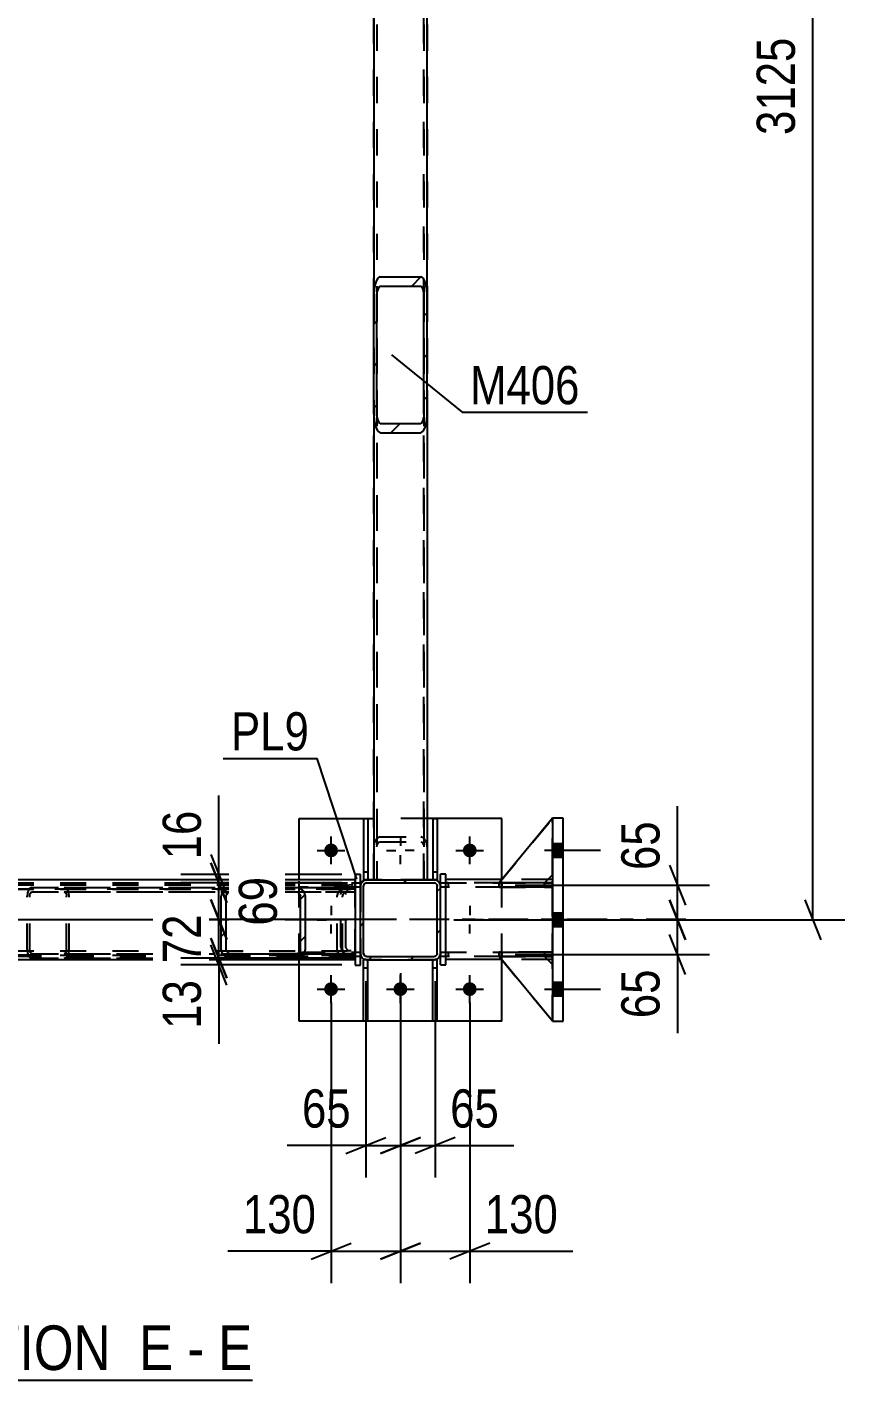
# Model space of a CAD drawing. Header units: millimetres. Extents: x -851 to 338, y -786 to 55.
# Drawn here: x 29.1 to 90.5, y -338.1 to -236.6 of the extents above; entities that cross this region are included whole.
import ezdxf

# ---------------------------------------------------------------- set-up
doc = ezdxf.new("R2010")
doc.units = ezdxf.units.MM
doc.linetypes.add('DXK_LINE_DOT2', pattern=[3.9198, 1.9599, -1.9599])
doc.linetypes.add('DXK_LINE_DOT3', pattern=[5.9187, 2.979, -0.9799, 0.9799, -0.9799])
doc.styles.add('Arial Narrow', font='ARIALN.TTF', dxfattribs={"height": 0.2})

# ---------------------------------------------------------------- blocks, each defined once
blk = doc.blocks.new('Unknown-232933133-16 - 10128')
at = {"color": 6, "linetype": 'Continuous'}
blk.add_line((18.37, -338.07), (46.02, -338.07), dxfattribs=at)
at = {"color": 0, "linetype": 'Continuous'}
for points in [[(36.48, -337.32), (36.48, -333.82), (18.37, -333.82), (18.37, -337.32)], [(40.09, -337.32), (40.09, -333.82), (37.53, -333.82), (37.53, -337.32)], [(42.41, -337.32), (42.41, -333.82), (41.14, -333.82), (41.14, -337.32)], [(46.02, -337.32), (46.02, -333.82), (43.46, -333.82), (43.46, -337.32)]]:
    blk.add_wipeout(points, dxfattribs=at)
at = {"color": 7, "linetype": 'Continuous', "style": 'Arial Narrow'}
for s, p in [('SECTION ', (18.37, -337.32)), ('E', (37.53, -337.32)), ('E', (43.46, -337.32)), ('-', (41.14, -337.32))]:
    blk.add_text(s, height=3.34, dxfattribs=at).set_placement(p)
blk = doc.blocks.new('Part-232933133-10251 - 10128')
at = {"color": 7, "linetype": 'DXK_LINE_DOT2'}
for p, q in [((49.52, -300.8), (54.12, -300.8)), ((49.52, -301.12), (49.52, -300.8)), ((54.12, -301.12), (49.52, -301.12)), ((53.52, -301.12), (53.52, -300.8)), ((54.12, -300.8), (54.12, -301.12))]:
    blk.add_line(p, q, dxfattribs=at)
blk = doc.blocks.new('Part-232933133-10146 - 10128')
at = {"color": 2, "linetype": 'Continuous'}
for p, q in [((68.53, -295.95), (64.53, -300.8)), ((67.93, -300.79), (68.53, -300.2)), ((65.02, -300.8), (64.53, -300.8)), ((64.53, -300.8), (64.53, -300.8))]:
    blk.add_line(p, q, dxfattribs=at)
at = {"color": 7, "linetype": 'DXK_LINE_DOT2'}
for p, q in [((64.53, -300.8), (68.53, -295.95)), ((68.53, -300.2), (68.53, -295.95)), ((67.93, -300.8), (68.53, -300.2)), ((67.93, -300.8), (64.53, -300.8)), ((67.93, -300.8), (65.02, -300.8)), ((67.93, -300.8), (67.93, -300.79)), ((67.93, -300.8), (67.93, -300.8))]:
    blk.add_line(p, q, dxfattribs=at)
blk = doc.blocks.new('Part-232933133-10491 - 10128')
at = {"color": 2, "linetype": 'Continuous'}
for p, q in [((55.12, -181.56), (55.12, -256.75)), ((59.12, -256.75), (59.12, -181.56))]:
    blk.add_line(p, q, dxfattribs=at)
at = {"color": 7, "linetype": 'DXK_LINE_DOT2'}
for p, q in [((55.36, -181.56), (55.36, -300.56)), ((58.88, -181.56), (58.88, -300.56)), ((55.12, -256.75), (55.12, -300.56)), ((59.12, -256.75), (59.12, -300.56)), ((55.16, -297.81), (55.12, -298.09)), ((55.26, -297.57), (55.16, -297.81)), ((55.42, -297.41), (55.26, -297.57)), ((55.36, -298.09), (55.38, -297.95)), ((55.38, -297.95), (55.43, -297.83)), ((55.6, -297.35), (55.42, -297.41)), ((55.43, -297.83), (55.51, -297.75)), ((55.51, -297.75), (55.6, -297.72)), ((55.6, -297.35), (58.64, -297.35)), ((55.6, -297.72), (58.64, -297.72)), ((58.83, -297.41), (58.64, -297.35)), ((58.64, -297.72), (58.74, -297.75)), ((58.74, -297.75), (58.81, -297.83)), ((58.81, -297.83), (58.87, -297.95)), ((58.98, -297.57), (58.83, -297.41)), ((58.87, -297.95), (58.88, -298.09)), ((59.09, -297.81), (58.98, -297.57)), ((59.12, -298.09), (59.09, -297.81)), ((55.12, -300.56), (59.12, -300.56))]:
    blk.add_line(p, q, dxfattribs=at)
blk = doc.blocks.new('Part-232933133-10142 - 10128')
at = {"color": 2, "linetype": 'Continuous'}
for p, q in [((69.33, -295.95), (68.53, -295.95)), ((68.53, -295.95), (68.53, -311.15)), ((69.33, -311.15), (69.33, -295.95)), ((68.53, -311.15), (69.33, -311.15))]:
    blk.add_line(p, q, dxfattribs=at)
at = {"color": 7, "linetype": 'DXK_LINE_DOT2'}
for p, q in [((68.53, -311.15), (68.53, -295.95)), ((69.33, -311.15), (69.33, -295.95))]:
    blk.add_line(p, q, dxfattribs=at)
blk = doc.blocks.new('Part-232933133-10143 - 10128')
at = {"color": 7, "linetype": 'DXK_LINE_DOT2'}
for p, q in [((64.53, -306.31), (64.53, -305.99)), ((64.53, -305.99), (67.93, -305.99)), ((68.53, -305.99), (64.53, -305.99)), ((67.93, -306.31), (64.53, -306.31)), ((64.53, -306.31), (68.53, -306.31)), ((67.93, -306.31), (67.93, -305.99)), ((67.93, -305.99), (68.53, -305.99)), ((68.53, -306.31), (67.93, -306.31)), ((68.53, -306.31), (68.53, -305.99)), ((68.53, -306.31), (68.53, -305.99)), ((68.53, -305.99), (68.53, -305.99)), ((68.53, -306.31), (68.53, -306.31))]:
    blk.add_line(p, q, dxfattribs=at)
blk = doc.blocks.new('Part-232933133-10144 - 10128')
at = {"color": 2, "linetype": 'Continuous'}
for p, q in [((64.53, -300.79), (64.53, -300.79)), ((64.53, -300.79), (64.53, -301.11)), ((68.53, -301.11), (64.53, -301.11)), ((68.53, -300.79), (65.02, -300.79)), ((68.53, -300.79), (68.53, -300.79)), ((68.53, -300.79), (68.53, -301.11)), ((68.53, -301.11), (68.53, -301.11))]:
    blk.add_line(p, q, dxfattribs=at)
at = {"color": 7, "linetype": 'DXK_LINE_DOT2'}
for p, q in [((65.02, -300.79), (64.53, -300.79)), ((67.93, -300.79), (64.53, -300.79)), ((64.53, -301.11), (67.93, -301.11)), ((67.93, -300.79), (68.53, -300.79)), ((67.93, -300.79), (67.93, -301.11)), ((67.93, -301.11), (68.53, -301.11)), ((68.53, -300.79), (68.53, -301.11))]:
    blk.add_line(p, q, dxfattribs=at)
blk = doc.blocks.new('Part-232933133-10145 - 10128')
at = {"color": 2, "linetype": 'Continuous'}
for p, q in [((64.53, -305.99), (68.53, -305.99)), ((64.53, -305.99), (64.53, -306.31)), ((68.53, -306.31), (64.53, -306.31)), ((68.53, -305.99), (68.53, -305.99)), ((68.53, -305.99), (68.53, -306.31)), ((68.53, -306.31), (68.53, -306.31))]:
    blk.add_line(p, q, dxfattribs=at)
at = {"color": 7, "linetype": 'DXK_LINE_DOT2'}
for p, q in [((67.93, -305.99), (64.53, -305.99)), ((64.53, -306.31), (67.93, -306.31)), ((68.53, -305.99), (67.93, -305.99)), ((67.93, -305.99), (67.93, -306.31)), ((67.93, -306.31), (68.53, -306.31)), ((68.53, -305.99), (68.53, -306.31))]:
    blk.add_line(p, q, dxfattribs=at)
blk = doc.blocks.new('Part-232933133-10211 - 10128')
at = {"color": 7, "linetype": 'DXK_LINE_DOT2'}
for p, q in [((64.53, -301.11), (64.53, -300.79)), ((64.53, -300.79), (67.93, -300.79)), ((68.53, -300.79), (64.53, -300.79)), ((67.93, -301.11), (64.53, -301.11)), ((64.53, -301.11), (68.53, -301.11)), ((67.93, -301.11), (67.93, -300.79)), ((67.93, -300.79), (68.53, -300.79)), ((68.53, -301.11), (67.93, -301.11)), ((68.53, -301.11), (68.53, -300.79)), ((68.53, -301.11), (68.53, -300.79)), ((68.53, -300.79), (68.53, -300.79)), ((68.53, -301.11), (68.53, -301.11))]:
    blk.add_line(p, q, dxfattribs=at)
blk = doc.blocks.new('Part-232933133-10147 - 10128')
at = {"color": 7, "linetype": 'DXK_LINE_DOT2'}
for p, q in [((68.53, -295.95), (64.53, -300.8)), ((64.53, -300.8), (68.53, -295.95)), ((68.53, -300.2), (68.53, -295.95)), ((67.93, -300.8), (68.53, -300.2)), ((67.93, -300.8), (68.53, -300.2)), ((64.53, -300.8), (67.93, -300.8)), ((64.53, -300.8), (64.53, -300.8)), ((67.93, -300.8), (64.53, -300.8)), ((67.93, -300.8), (67.93, -300.8))]:
    blk.add_line(p, q, dxfattribs=at)
blk = doc.blocks.new('Part-232933133-10148 - 10128')
at = {"color": 2, "linetype": 'Continuous'}
for p, q in [((64.53, -306.32), (64.53, -306.32)), ((67.93, -306.32), (64.53, -306.32)), ((68.53, -311.15), (64.53, -306.32)), ((67.93, -306.32), (67.93, -306.32)), ((68.53, -306.92), (67.93, -306.32))]:
    blk.add_line(p, q, dxfattribs=at)
at = {"color": 7, "linetype": 'DXK_LINE_DOT2'}
for p, q in [((64.53, -306.32), (67.93, -306.32)), ((68.53, -311.15), (64.53, -306.32)), ((67.93, -306.32), (68.53, -306.92)), ((68.53, -306.92), (68.53, -311.15))]:
    blk.add_line(p, q, dxfattribs=at)
blk = doc.blocks.new('Part-232933133-10150 - 10128')
at = {"color": 2, "linetype": 'Continuous'}
for p, q in [((60.12, -306.95), (60.12, -300.15)), ((60.52, -300.15), (60.12, -300.15)), ((60.52, -306.95), (60.52, -300.15)), ((60.12, -306.95), (60.52, -306.95))]:
    blk.add_line(p, q, dxfattribs=at)
at = {"color": 7, "linetype": 'DXK_LINE_DOT2'}
for p, q in [((60.12, -306.95), (60.12, -300.15)), ((60.52, -306.95), (60.52, -300.15))]:
    blk.add_line(p, q, dxfattribs=at)
blk = doc.blocks.new('Part-232933133-10151 - 10128')
at = {"color": 2, "linetype": 'Continuous'}
for p, q in [((64.73, -300.55), (60.52, -300.55)), ((68.53, -300.55), (68.17, -300.55)), ((64.72, -306.55), (60.52, -306.55)), ((68.53, -306.55), (68.16, -306.55))]:
    blk.add_line(p, q, dxfattribs=at)
at = {"color": 7, "linetype": 'DXK_LINE_DOT2'}
for p, q in [((60.52, -306.55), (60.52, -300.55)), ((60.52, -306.55), (60.52, -300.55)), ((68.53, -300.79), (60.52, -300.79)), ((68.17, -300.55), (64.73, -300.55)), ((68.53, -300.55), (68.53, -300.55)), ((68.53, -300.55), (68.53, -306.55)), ((68.53, -306.55), (68.53, -300.55)), ((68.53, -300.55), (68.53, -300.55)), ((68.53, -300.79), (68.53, -300.79)), ((68.53, -306.31), (60.52, -306.31)), ((68.53, -306.31), (68.53, -306.31)), ((68.16, -306.55), (64.72, -306.55)), ((68.53, -306.55), (68.53, -306.55)), ((68.53, -306.55), (68.53, -306.55))]:
    blk.add_line(p, q, dxfattribs=at)
at = {"color": 7, "linetype": 'DXK_LINE_DOT3'}
blk.add_line((78.53, -303.55), (50.52, -303.55), dxfattribs=at)
blk = doc.blocks.new('Part-232933133-10163 - 10128')
at = {"color": 7, "linetype": 'DXK_LINE_DOT2'}
for p, q in [((54.12, -300.16), (53.72, -300.16)), ((53.72, -300.16), (53.72, -306.96)), ((54.12, -306.96), (54.12, -300.16)), ((53.72, -306.96), (54.12, -306.96))]:
    blk.add_line(p, q, dxfattribs=at)
blk = doc.blocks.new('Part-232933133-10178 - 10128')
at = {"color": 2, "linetype": 'Continuous'}
for p, q in [((54.12, -300.16), (53.72, -300.16)), ((53.72, -300.16), (53.72, -306.96)), ((54.12, -301.04), (54.12, -300.16)), ((54.12, -306.96), (54.12, -306.08)), ((53.72, -306.96), (54.12, -306.96))]:
    blk.add_line(p, q, dxfattribs=at)
at = {"color": 7, "linetype": 'DXK_LINE_DOT2'}
blk.add_line((54.12, -306.08), (54.12, -301.04), dxfattribs=at)
blk = doc.blocks.new('Part-232933133-10195 - 10128')
at = {"linetype": 'Continuous'}
h = blk.add_hatch(dxfattribs=at)
h.set_pattern_fill('', scale=0.7, style=0, pattern_type=0)
h.set_pattern_definition([(45, (44.1526, -301.1973), (-1.57154, 1.57154), [])])
h.paths.add_polyline_path([(44.45, -301.15), (44.15, -301.2), (43.9, -301.34), (43.74, -301.54), (43.68, -301.79), (43.68, -305.79), (43.74, -306.03), (43.9, -306.24), (44.15, -306.38), (44.45, -306.43), (49.23, -306.43), (49.53, -306.38), (49.78, -306.24), (49.94, -306.03), (50, -305.79), (50, -301.79), (49.94, -301.54), (49.78, -301.34), (49.53, -301.2), (49.23, -301.15)])
h.paths.add_polyline_path([(49.23, -301.47), (49.38, -301.49), (49.5, -301.56), (49.59, -301.67), (49.62, -301.79), (49.62, -305.79), (49.59, -305.91), (49.5, -306.01), (49.38, -306.08), (49.23, -306.11), (44.45, -306.11), (44.3, -306.08), (44.17, -306.01), (44.09, -305.91), (44.06, -305.79), (44.06, -301.79), (44.09, -301.67), (44.17, -301.56), (44.3, -301.49), (44.45, -301.47)])
at = {"color": 2, "linetype": 'Continuous'}
for p, q in [((44.45, -301.15), (44.15, -301.2)), ((44.45, -301.15), (49.23, -301.15)), ((49.23, -301.15), (53.72, -301.15)), ((49.53, -301.2), (49.23, -301.15)), ((43.74, -301.54), (43.68, -301.79)), ((43.68, -305.79), (43.68, -301.79)), ((44.06, -301.79), (44.09, -301.67)), ((44.06, -305.79), (44.06, -301.79)), ((44.3, -301.49), (44.45, -301.47)), ((44.45, -301.47), (49.23, -301.47)), ((49.23, -301.47), (49.38, -301.49)), ((49.59, -301.67), (49.62, -301.79)), ((49.62, -305.79), (49.62, -301.79)), ((50, -301.79), (49.94, -301.54)), ((50, -305.79), (50, -301.79)), ((43.68, -305.79), (43.74, -306.03)), ((44.09, -305.91), (44.06, -305.79)), ((44.45, -306.11), (44.3, -306.08)), ((44.45, -306.11), (49.23, -306.11)), ((49.38, -306.08), (49.23, -306.11)), ((49.62, -305.79), (49.59, -305.91)), ((49.94, -306.03), (50, -305.79)), ((44.15, -306.38), (44.45, -306.43)), ((44.45, -306.43), (49.23, -306.43)), ((49.23, -306.43), (49.53, -306.38)), ((49.23, -306.43), (53.72, -306.43))]:
    blk.add_line(p, q, dxfattribs=at)
at = {"color": 7, "linetype": 'DXK_LINE_DOT2'}
for p, q in [((53.15, -301.15), (44.45, -301.15)), ((52.86, -301.2), (53.15, -301.15)), ((53.72, -301.15), (53.15, -301.15)), ((53.72, -306.43), (53.72, -301.15)), ((44.45, -301.47), (53.72, -301.47)), ((49.23, -301.47), (53.72, -301.47)), ((52.38, -301.79), (52.44, -301.54)), ((52.38, -305.79), (52.38, -301.79)), ((52.79, -301.67), (52.77, -301.79)), ((52.77, -305.79), (52.77, -301.79)), ((53.15, -301.47), (53, -301.49)), ((53.15, -306.11), (44.45, -306.11)), ((49.23, -306.11), (53.72, -306.11)), ((52.44, -306.03), (52.38, -305.79)), ((52.77, -305.79), (52.79, -305.91)), ((53, -306.08), (53.15, -306.11)), ((53.72, -306.11), (53.15, -306.11)), ((53.72, -306.11), (53.72, -306.11)), ((53.15, -306.43), (44.45, -306.43)), ((53.15, -306.43), (52.86, -306.38)), ((53.15, -306.43), (53.72, -306.43))]:
    blk.add_line(p, q, dxfattribs=at)
at = {"color": 2, "linetype": 'Continuous'}
for centre, radius, start, end in [((44.37, -301.88), 0.716, 107.7012, 152.0536), ((49.31, -301.88), 0.716, 27.9462, 72.2988), ((44.41, -301.83), 0.358, 107.7012, 152.0536), ((49.27, -301.83), 0.358, 27.9462, 72.2988), ((44.37, -305.7), 0.716, 207.9462, 252.2988), ((44.41, -305.74), 0.358, 207.9462, 252.2988), ((49.27, -305.74), 0.358, 287.7012, 332.0536), ((49.31, -305.7), 0.716, 287.7012, 332.0536)]:
    blk.add_arc(centre, radius, start, end, dxfattribs=at)
at = {"color": 7, "linetype": 'DXK_LINE_DOT2'}
for centre, radius, start, end in [((53.07, -301.88), 0.716, 107.7012, 152.0537), ((53.11, -301.83), 0.358, 107.7012, 152.0537), ((53.07, -305.7), 0.716, 207.9462, 252.2988), ((53.11, -305.74), 0.358, 207.9462, 252.2988)]:
    blk.add_arc(centre, radius, start, end, dxfattribs=at)
blk = doc.blocks.new('Bolt-232933133-10201 - 10128')
at = {"linetype": 'Continuous'}
for points in [[(69.33, -298.87), (69.33, -297.83), (68.53, -297.83), (68.53, -298.87)], [(69.33, -298.87), (69.33, -297.83), (68.53, -297.83), (68.53, -298.87)], [(69.33, -298.87), (69.33, -297.83), (68.53, -297.83), (68.53, -298.87)], [(69.33, -304.07), (69.33, -303.03), (68.53, -303.03), (68.53, -304.07)], [(69.33, -304.07), (69.33, -303.03), (68.53, -303.03), (68.53, -304.07)], [(69.33, -309.27), (69.33, -308.23), (68.53, -308.23), (68.53, -309.27)], [(69.33, -309.27), (69.33, -308.23), (68.53, -308.23), (68.53, -309.27)], [(69.33, -309.27), (69.33, -308.23), (68.53, -308.23), (68.53, -309.27)]]:
    blk.add_hatch(color=1, dxfattribs=at).paths.add_polyline_path(points)
at = {"color": 1, "linetype": 'Continuous'}
for p, q in [((68.53, -297.83), (69.33, -297.83)), ((68.53, -297.83), (69.33, -297.83)), ((68.53, -297.83), (69.33, -297.83)), ((67.93, -298.35), (72.13, -298.35)), ((67.93, -298.35), (72.13, -298.35)), ((67.93, -298.35), (72.13, -298.35)), ((68.53, -298.87), (69.33, -298.87)), ((68.53, -298.87), (69.33, -298.87)), ((68.53, -298.87), (69.33, -298.87)), ((68.53, -303.03), (69.33, -303.03)), ((68.53, -303.03), (69.33, -303.03)), ((67.93, -303.55), (72.13, -303.55)), ((67.93, -303.55), (72.13, -303.55)), ((68.53, -304.07), (69.33, -304.07)), ((68.53, -304.07), (69.33, -304.07)), ((68.53, -308.23), (69.33, -308.23)), ((68.53, -308.23), (69.33, -308.23)), ((68.53, -308.23), (69.33, -308.23)), ((67.93, -308.75), (72.13, -308.75)), ((67.93, -308.75), (72.13, -308.75)), ((67.93, -308.75), (72.13, -308.75)), ((68.53, -309.27), (69.33, -309.27)), ((68.53, -309.27), (69.33, -309.27)), ((68.53, -309.27), (69.33, -309.27))]:
    blk.add_line(p, q, dxfattribs=at)
blk = doc.blocks.new('Bolt-232933133-10203 - 10128')
at = {"linetype": 'Continuous'}
for points in [[(51.92, -297.84, -1), (51.92, -298.88, -1)], [(62.32, -297.84, -1), (62.32, -298.88, -1)], [(51.92, -308.24, -1), (51.92, -309.28, -1)], [(57.12, -308.24, -1), (57.12, -309.28, -1)], [(62.32, -308.24, -1), (62.32, -309.28, -1)]]:
    blk.add_hatch(color=1, dxfattribs=at).paths.add_polyline_path(points)
at = {"color": 1, "linetype": 'Continuous'}
for p, q in [((51.92, -299.4), (51.92, -297.32)), ((57.12, -297.32), (57.12, -298.01)), ((62.32, -299.4), (62.32, -297.32)), ((50.88, -298.36), (52.96, -298.36)), ((56.08, -298.36), (56.78, -298.36)), ((57.12, -299.4), (57.12, -298.71)), ((58.16, -298.36), (57.47, -298.36)), ((61.28, -298.36), (63.36, -298.36)), ((51.92, -302.52), (51.92, -303.21)), ((62.32, -302.52), (62.32, -303.21)), ((50.88, -303.56), (51.58, -303.56)), ((51.92, -304.6), (51.92, -303.91)), ((52.96, -303.56), (52.27, -303.56)), ((61.28, -303.56), (61.98, -303.56)), ((62.32, -304.6), (62.32, -303.91)), ((63.36, -303.56), (62.67, -303.56)), ((51.92, -309.8), (51.92, -307.72)), ((57.12, -309.8), (57.12, -307.72)), ((62.32, -309.8), (62.32, -307.72)), ((50.88, -308.76), (52.96, -308.76)), ((56.08, -308.76), (58.16, -308.76)), ((61.28, -308.76), (63.36, -308.76))]:
    blk.add_line(p, q, dxfattribs=at)
blk = doc.blocks.new('Part-232933133-10226 - 10128')
at = {"color": 2, "linetype": 'Continuous'}
for p, q in [((54.6, -306.56), (54.36, -306.56)), ((54.36, -311.16), (54.36, -306.56)), ((54.68, -311.16), (54.68, -306.56)), ((54.68, -311.16), (54.36, -311.16))]:
    blk.add_line(p, q, dxfattribs=at)
at = {"color": 7, "linetype": 'DXK_LINE_DOT2'}
for p, q in [((54.36, -307.16), (54.68, -307.16)), ((54.68, -306.56), (54.6, -306.56))]:
    blk.add_line(p, q, dxfattribs=at)
blk = doc.blocks.new('Part-232933133-10231 - 10128')
at = {"color": 2, "linetype": 'Continuous'}
for p, q in [((59.56, -311.16), (59.56, -306.56)), ((59.88, -306.56), (59.64, -306.56)), ((59.88, -311.16), (59.88, -306.56)), ((59.88, -311.16), (59.56, -311.16))]:
    blk.add_line(p, q, dxfattribs=at)
at = {"color": 7, "linetype": 'DXK_LINE_DOT2'}
for p, q in [((59.56, -306.56), (59.64, -306.56)), ((59.56, -307.16), (59.88, -307.16))]:
    blk.add_line(p, q, dxfattribs=at)
blk = doc.blocks.new('Part-232933133-10236 - 10128')
at = {"color": 2, "linetype": 'Continuous'}
for p, q in [((54.36, -295.96), (54.36, -300.56)), ((54.36, -295.96), (54.68, -295.96)), ((54.68, -295.96), (54.68, -300.56)), ((54.6, -300.56), (54.36, -300.56))]:
    blk.add_line(p, q, dxfattribs=at)
at = {"color": 7, "linetype": 'DXK_LINE_DOT2'}
for p, q in [((54.36, -299.96), (54.68, -299.96)), ((54.68, -300.56), (54.6, -300.56))]:
    blk.add_line(p, q, dxfattribs=at)
blk = doc.blocks.new('Part-232933133-10241 - 10128')
at = {"color": 2, "linetype": 'Continuous'}
for p, q in [((59.56, -295.96), (59.56, -300.56)), ((59.56, -295.96), (59.88, -295.96)), ((59.88, -295.96), (59.88, -300.56)), ((59.88, -300.56), (59.64, -300.56))]:
    blk.add_line(p, q, dxfattribs=at)
at = {"color": 7, "linetype": 'DXK_LINE_DOT2'}
for p, q in [((59.56, -299.96), (59.88, -299.96)), ((59.64, -300.56), (59.56, -300.56))]:
    blk.add_line(p, q, dxfattribs=at)
blk = doc.blocks.new('Part-232933133-10246 - 10128')
at = {"color": 7, "linetype": 'DXK_LINE_DOT2'}
for p, q in [((49.52, -306), (54.12, -306)), ((49.52, -306.32), (49.52, -306)), ((54.12, -306.32), (49.52, -306.32)), ((53.52, -306.32), (53.52, -306)), ((54.12, -306), (54.12, -306.32))]:
    blk.add_line(p, q, dxfattribs=at)
blk = doc.blocks.new('Part-232933133-10256 - 10128')
at = {"color": 2, "linetype": 'Continuous'}
for p, q in [((60.12, -306), (60.12, -306)), ((60.12, -306.32), (60.12, -306.08)), ((60.12, -306.32), (60.12, -306.32))]:
    blk.add_line(p, q, dxfattribs=at)
at = {"color": 7, "linetype": 'DXK_LINE_DOT2'}
for p, q in [((60.12, -306), (64.72, -306)), ((60.12, -306), (60.12, -306.08)), ((64.72, -306.32), (60.12, -306.32)), ((60.72, -306.32), (60.72, -306)), ((64.72, -306), (64.72, -306.32))]:
    blk.add_line(p, q, dxfattribs=at)
blk = doc.blocks.new('Part-232933133-10261 - 10128')
at = {"color": 2, "linetype": 'Continuous'}
for p, q in [((60.12, -301.04), (60.12, -300.8)), ((60.12, -300.8), (60.12, -300.8)), ((60.12, -301.12), (60.12, -301.12))]:
    blk.add_line(p, q, dxfattribs=at)
at = {"color": 7, "linetype": 'DXK_LINE_DOT2'}
for p, q in [((60.12, -300.8), (64.72, -300.8)), ((60.12, -301.12), (60.12, -301.04)), ((64.72, -301.12), (60.12, -301.12)), ((60.72, -301.12), (60.72, -300.8)), ((64.72, -300.8), (64.72, -301.12))]:
    blk.add_line(p, q, dxfattribs=at)
blk = doc.blocks.new('Part-232933133-10503 - 10128')
at = {"color": 2, "linetype": 'Continuous'}
for p, q in [((4.16, -300.55), (53.72, -300.55)), ((4.16, -306.55), (53.72, -306.55))]:
    blk.add_line(p, q, dxfattribs=at)
at = {"color": 7, "linetype": 'DXK_LINE_DOT2'}
for p, q in [((4.16, -300.55), (4.16, -306.55)), ((4.16, -300.79), (53.72, -300.79)), ((53.72, -300.55), (53.72, -300.55)), ((53.72, -300.55), (53.72, -306.55)), ((53.72, -306.55), (53.72, -300.55)), ((53.72, -300.55), (53.72, -300.55)), ((53.72, -300.55), (53.72, -300.55)), ((53.72, -300.79), (53.72, -300.79)), ((53.72, -306.31), (4.16, -306.31)), ((53.72, -306.31), (53.72, -306.31)), ((53.72, -306.55), (53.72, -306.55)), ((53.72, -306.55), (53.72, -306.55)), ((53.72, -306.55), (53.72, -306.55))]:
    blk.add_line(p, q, dxfattribs=at)
blk = doc.blocks.new('Part-232933133-10424 - 10128')
at = {"linetype": 'Continuous'}
h = blk.add_hatch(dxfattribs=at)
h.set_pattern_fill('', scale=0.7, style=0, pattern_type=0)
h.set_pattern_definition([(45, (54.4201, -300.5945), (-1.57154, 1.57154), [])])
h.paths.add_polyline_path([(54.6, -300.56), (54.42, -300.59), (54.26, -300.7), (54.16, -300.85), (54.12, -301.04), (54.12, -306.08), (54.16, -306.26), (54.26, -306.42), (54.42, -306.52), (54.6, -306.56), (59.64, -306.56), (59.83, -306.52), (59.98, -306.42), (60.09, -306.26), (60.12, -306.08), (60.12, -301.04), (60.09, -300.85), (59.98, -300.7), (59.83, -300.59), (59.64, -300.56)])
h.paths.add_polyline_path([(59.64, -300.8), (59.74, -300.82), (59.81, -300.87), (59.87, -300.95), (59.88, -301.04), (59.88, -306.08), (59.87, -306.17), (59.81, -306.25), (59.74, -306.3), (59.64, -306.32), (54.6, -306.32), (54.51, -306.3), (54.43, -306.25), (54.38, -306.17), (54.36, -306.08), (54.36, -301.04), (54.38, -300.95), (54.43, -300.87), (54.51, -300.82), (54.6, -300.8)])
at = {"color": 7, "linetype": 'DXK_LINE_DOT2'}
for p, q in [((54.12, -301.04), (54.16, -300.85)), ((54.12, -301.04), (54.12, -306.08)), ((54.38, -300.95), (54.36, -301.04)), ((54.36, -306.08), (54.36, -301.04)), ((54.43, -300.87), (54.38, -300.95)), ((54.42, -300.59), (54.6, -300.56)), ((54.51, -300.82), (54.43, -300.87)), ((54.6, -300.8), (54.51, -300.82)), ((59.64, -300.56), (54.6, -300.56)), ((54.6, -300.8), (59.64, -300.8)), ((59.64, -300.56), (59.83, -300.59)), ((59.74, -300.82), (59.64, -300.8)), ((59.81, -300.87), (59.74, -300.82)), ((59.87, -300.95), (59.81, -300.87)), ((59.88, -301.04), (59.87, -300.95)), ((59.88, -306.08), (59.88, -301.04)), ((60.09, -300.85), (60.12, -301.04)), ((60.12, -306.08), (60.12, -301.04)), ((54.16, -306.26), (54.12, -306.08)), ((54.36, -306.08), (54.38, -306.17)), ((54.38, -306.17), (54.43, -306.25)), ((54.43, -306.25), (54.51, -306.3)), ((54.51, -306.3), (54.6, -306.32)), ((54.6, -306.32), (59.64, -306.32)), ((59.64, -306.32), (59.74, -306.3)), ((59.74, -306.3), (59.81, -306.25)), ((59.81, -306.25), (59.87, -306.17)), ((59.87, -306.17), (59.88, -306.08)), ((60.12, -306.08), (60.09, -306.26)), ((54.6, -306.56), (54.42, -306.52)), ((59.64, -306.56), (54.6, -306.56)), ((59.83, -306.52), (59.64, -306.56))]:
    blk.add_line(p, q, dxfattribs=at)
at = {"color": 2, "linetype": 'Continuous'}
for p, q in [((54.16, -300.85), (54.12, -301.04)), ((54.12, -301.04), (54.12, -301.04)), ((54.12, -306.08), (54.12, -301.04)), ((54.36, -301.04), (54.38, -300.95)), ((54.36, -301.04), (54.36, -301.04)), ((54.36, -306.08), (54.36, -301.04)), ((54.38, -300.95), (54.43, -300.87)), ((54.6, -300.56), (54.42, -300.59)), ((54.43, -300.87), (54.51, -300.82)), ((54.51, -300.82), (54.6, -300.8)), ((54.6, -300.56), (54.6, -300.56)), ((54.6, -300.56), (59.64, -300.56)), ((54.6, -300.8), (54.6, -300.8)), ((54.6, -300.8), (59.64, -300.8)), ((59.64, -300.56), (59.64, -300.56)), ((59.83, -300.59), (59.64, -300.56)), ((59.64, -300.8), (59.64, -300.8)), ((59.64, -300.8), (59.74, -300.82)), ((59.74, -300.82), (59.81, -300.87)), ((59.81, -300.87), (59.87, -300.95)), ((59.87, -300.95), (59.88, -301.04)), ((59.88, -301.04), (59.88, -301.04)), ((59.88, -306.08), (59.88, -301.04)), ((60.12, -301.04), (60.09, -300.85)), ((60.12, -301.04), (60.12, -301.04)), ((60.12, -306.08), (60.12, -301.04)), ((54.12, -306.08), (54.12, -306.08)), ((54.12, -306.08), (54.16, -306.26)), ((54.36, -306.08), (54.36, -306.08)), ((54.38, -306.17), (54.36, -306.08)), ((54.43, -306.25), (54.38, -306.17)), ((54.51, -306.3), (54.43, -306.25)), ((54.6, -306.32), (54.51, -306.3)), ((54.6, -306.32), (54.6, -306.32)), ((54.6, -306.32), (59.64, -306.32)), ((59.74, -306.3), (59.64, -306.32)), ((59.64, -306.32), (59.64, -306.32)), ((59.81, -306.25), (59.74, -306.3)), ((59.87, -306.17), (59.81, -306.25)), ((59.88, -306.08), (59.87, -306.17)), ((59.88, -306.08), (59.88, -306.08)), ((60.09, -306.26), (60.12, -306.08)), ((60.12, -306.08), (60.12, -306.08)), ((54.42, -306.52), (54.6, -306.56)), ((54.6, -306.56), (54.6, -306.56)), ((54.6, -306.56), (59.64, -306.56)), ((59.64, -306.56), (59.83, -306.52)), ((59.64, -306.56), (59.64, -306.56))]:
    blk.add_line(p, q, dxfattribs=at)
at = {"color": 7, "linetype": 'DXK_LINE_DOT2'}
for centre, start, end in [((54.6, -301.04), 112.5, 157.5), ((59.64, -301.04), 22.5, 67.5), ((54.6, -306.08), 202.5, 247.5), ((59.64, -306.08), 292.5, 337.5)]:
    blk.add_arc(centre, 0.48, start, end, dxfattribs=at)
at = {"color": 2, "linetype": 'Continuous'}
for centre, start, end in [((54.6, -301.04), 112.5, 157.5), ((59.64, -301.04), 22.5, 67.5), ((54.6, -306.08), 202.5, 247.5), ((59.64, -306.08), 292.5, 337.5)]:
    blk.add_arc(centre, 0.48, start, end, dxfattribs=at)
blk = doc.blocks.new('Part-232933133-10313 - 10128')
at = {"color": 7, "linetype": 'DXK_LINE_DOT2'}
for p, q in [((64.53, -306.32), (67.93, -306.32)), ((68.53, -311.15), (64.53, -306.32)), ((64.53, -306.32), (64.53, -306.32)), ((67.93, -306.32), (64.53, -306.32)), ((64.53, -306.32), (68.53, -311.15)), ((67.93, -306.32), (68.53, -306.92)), ((67.93, -306.32), (67.93, -306.32)), ((68.53, -306.92), (67.93, -306.32)), ((68.53, -306.92), (68.53, -311.15))]:
    blk.add_line(p, q, dxfattribs=at)
blk = doc.blocks.new('Part-232933133-10440 - 10128')
at = {"color": 2, "linetype": 'Continuous'}
for p, q in [((49.52, -300.55), (49.52, -295.96)), ((49.52, -295.96), (55.12, -295.96)), ((64.72, -295.96), (59.12, -295.96)), ((64.72, -300.55), (64.72, -295.96)), ((49.52, -311.16), (49.52, -306.55)), ((64.72, -311.16), (64.72, -306.56)), ((64.72, -311.16), (49.52, -311.16))]:
    blk.add_line(p, q, dxfattribs=at)
at = {"color": 7, "linetype": 'DXK_LINE_DOT2'}
for p, q in [((55.12, -295.96), (55.16, -295.96)), ((59.12, -295.96), (55.12, -295.96)), ((49.52, -306.55), (49.52, -300.55)), ((64.72, -306.56), (64.72, -300.55))]:
    blk.add_line(p, q, dxfattribs=at)
blk = doc.blocks.new('Part-232933133-10486 - 10128')
at = {"linetype": 'Continuous'}
h = blk.add_hatch(dxfattribs=at)
h.set_pattern_fill('', scale=0.7, style=0, pattern_type=0)
h.set_pattern_definition([(45, (55.4201, -255.4516), (-1.57154, 1.57154), [])])
h.paths.add_polyline_path([(55.6, -255.34), (55.42, -255.45), (55.26, -255.76), (55.16, -256.21), (55.12, -256.75), (55.12, -265.64), (55.16, -266.17), (55.26, -266.63), (55.42, -266.93), (55.6, -267.04), (58.64, -267.04), (58.83, -266.93), (58.98, -266.63), (59.09, -266.17), (59.12, -265.64), (59.12, -256.75), (59.09, -256.21), (58.98, -255.76), (58.83, -255.45), (58.64, -255.34)])
h.paths.add_polyline_path([(58.74, -256.1), (58.81, -256.25), (58.87, -256.48), (58.88, -256.75), (58.88, -265.64), (58.87, -265.91), (58.81, -266.13), (58.74, -266.28), (58.64, -266.34), (55.6, -266.34), (55.51, -266.28), (55.43, -266.13), (55.38, -265.91), (55.36, -265.64), (55.36, -256.75), (55.38, -256.48), (55.43, -256.25), (55.51, -256.1), (55.6, -256.05), (58.64, -256.05)])
at = {"color": 2, "linetype": 'Continuous'}
for p, q in [((55.6, -255.34), (55.42, -255.45)), ((55.6, -255.34), (58.64, -255.34)), ((58.83, -255.45), (58.64, -255.34)), ((55.16, -256.21), (55.12, -256.75)), ((55.36, -256.75), (55.38, -256.48)), ((55.51, -256.1), (55.6, -256.05)), ((55.6, -256.05), (58.64, -256.05)), ((58.64, -256.05), (58.74, -256.1)), ((58.87, -256.48), (58.88, -256.75)), ((59.12, -256.75), (59.09, -256.21)), ((55.12, -265.64), (55.12, -256.75)), ((55.36, -265.64), (55.36, -256.75)), ((58.88, -265.64), (58.88, -256.75)), ((59.12, -265.64), (59.12, -256.75)), ((55.12, -265.64), (55.12, -300.56)), ((55.12, -265.64), (55.16, -266.17)), ((55.38, -265.91), (55.36, -265.64)), ((58.88, -265.64), (58.87, -265.91)), ((59.09, -266.17), (59.12, -265.64)), ((59.12, -265.64), (59.12, -300.56)), ((55.6, -266.34), (55.51, -266.28)), ((55.6, -266.34), (58.64, -266.34)), ((58.74, -266.28), (58.64, -266.34)), ((55.42, -266.93), (55.6, -267.04)), ((55.6, -267.04), (58.64, -267.04)), ((58.64, -267.04), (58.83, -266.93))]:
    blk.add_line(p, q, dxfattribs=at)
at = {"color": 7, "linetype": 'DXK_LINE_DOT2'}
for p, q in [((55.12, -256.75), (55.12, -265.64)), ((55.36, -256.75), (55.36, -300.56)), ((58.88, -256.75), (58.88, -300.56)), ((59.12, -256.75), (59.12, -265.64)), ((59.12, -300.56), (55.12, -300.56))]:
    blk.add_line(p, q, dxfattribs=at)
at = {"color": 2, "linetype": 'Continuous'}
for centre, radius, start, end in [((56.79, -256.34), 1.63, 146.8846, 175.352), ((57.46, -256.34), 1.63, 4.648, 33.1155), ((56.2, -256.55), 0.816, 146.8846, 175.352), ((58.05, -256.55), 0.816, 4.648, 33.1155), ((56.79, -266.04), 1.63, 184.648, 213.1155), ((56.2, -265.84), 0.816, 184.648, 213.1155), ((58.05, -265.84), 0.816, 326.8846, 355.352), ((57.46, -266.04), 1.63, 326.8846, 355.352)]:
    blk.add_arc(centre, radius, start, end, dxfattribs=at)
blk = doc.blocks.new('Part-232933133-10516 - 10128')
at = {"color": 7, "linetype": 'DXK_LINE_DOT2'}
for p, q in [((29.36, -301.2), (29.24, -301.34)), ((29.51, -301.15), (29.36, -301.2)), ((29.51, -301.15), (31.9, -301.15)), ((29.51, -301.15), (53.72, -301.15)), ((31.9, -301.15), (53.72, -301.15)), ((32.05, -301.2), (31.9, -301.15)), ((32.17, -301.34), (32.05, -301.2)), ((53.72, -301.15), (53.72, -306.43)), ((29.15, -301.54), (29.12, -301.79)), ((29.12, -305.79), (29.12, -301.79)), ((29.24, -301.34), (29.15, -301.54)), ((29.32, -301.79), (29.33, -301.67)), ((29.32, -305.79), (29.32, -301.79)), ((29.33, -301.67), (29.37, -301.56)), ((29.37, -301.56), (29.43, -301.49)), ((29.43, -301.49), (29.51, -301.47)), ((29.51, -301.47), (31.9, -301.47)), ((29.51, -301.47), (53.72, -301.47)), ((31.9, -301.47), (53.72, -301.47)), ((31.9, -301.47), (31.97, -301.49)), ((31.97, -301.49), (32.04, -301.56)), ((32.04, -301.56), (32.08, -301.67)), ((32.08, -301.67), (32.09, -301.79)), ((32.09, -305.79), (32.09, -301.79)), ((32.25, -301.54), (32.17, -301.34)), ((32.28, -301.79), (32.25, -301.54)), ((32.28, -305.79), (32.28, -301.79)), ((29.12, -305.79), (29.15, -306.03)), ((29.15, -306.03), (29.24, -306.24)), ((29.24, -306.24), (29.36, -306.38)), ((29.33, -305.91), (29.32, -305.79)), ((29.37, -306.01), (29.33, -305.91)), ((29.43, -306.08), (29.37, -306.01)), ((29.51, -306.11), (29.43, -306.08)), ((29.51, -306.11), (31.9, -306.11)), ((29.51, -306.11), (53.72, -306.11)), ((31.97, -306.08), (31.9, -306.11)), ((31.9, -306.11), (53.72, -306.11)), ((32.04, -306.01), (31.97, -306.08)), ((32.08, -305.91), (32.04, -306.01)), ((32.05, -306.38), (32.17, -306.24)), ((32.09, -305.79), (32.08, -305.91)), ((32.17, -306.24), (32.25, -306.03)), ((32.25, -306.03), (32.28, -305.79)), ((29.36, -306.38), (29.51, -306.43)), ((29.51, -306.43), (31.9, -306.43)), ((29.51, -306.43), (53.72, -306.43)), ((31.9, -306.43), (32.05, -306.38)), ((31.9, -306.43), (53.72, -306.43))]:
    blk.add_line(p, q, dxfattribs=at)
blk = doc.blocks.new('Part-232933133-10517 - 10128')
at = {"color": 7, "linetype": 'DXK_LINE_DOT2'}
for p, q in [((4.16, -306.22), (4.16, -300.94)), ((4.16, -300.94), (53.72, -300.94)), ((4.16, -300.94), (53.72, -300.94)), ((4.16, -301.26), (53.72, -301.26)), ((52.77, -301.26), (4.16, -301.26)), ((53.72, -301.26), (52.77, -301.26)), ((53.42, -300.94), (53.12, -300.99)), ((53.27, -301.29), (53.42, -301.26)), ((53.72, -306.22), (53.72, -300.94)), ((52.71, -301.34), (52.65, -301.58)), ((52.65, -305.58), (52.65, -301.58)), ((53.03, -301.58), (53.06, -301.46)), ((53.03, -305.58), (53.03, -301.58)), ((4.16, -305.9), (53.72, -305.9)), ((4.16, -305.9), (53.72, -305.9)), ((4.16, -306.22), (53.72, -306.22)), ((53.72, -306.22), (4.16, -306.22)), ((52.65, -305.58), (52.71, -305.83)), ((53.06, -305.71), (53.03, -305.58)), ((53.12, -306.17), (53.42, -306.22)), ((53.42, -305.9), (53.27, -305.88)), ((53.72, -306.22), (53.72, -306.22))]:
    blk.add_line(p, q, dxfattribs=at)
for centre, radius, start, end in [((53.34, -301.67), 0.716, 107.7011, 152.0537), ((53.38, -301.63), 0.358, 107.7011, 152.0537), ((53.34, -305.49), 0.716, 207.9463, 252.2989), ((53.38, -305.54), 0.358, 207.9463, 252.2989)]:
    blk.add_arc(centre, radius, start, end, dxfattribs=at)
blk = doc.blocks.new('Part-232933133-10544 - 10128')
at = {"color": 7, "linetype": 'DXK_LINE_DOT2'}
for p, q in [((55.12, -300.56), (55.12, -181.56)), ((55.36, -181.56), (55.36, -300.56)), ((58.88, -300.56), (58.88, -181.56)), ((59.12, -181.56), (59.12, -300.56)), ((59.12, -300.56), (55.12, -300.56))]:
    blk.add_line(p, q, dxfattribs=at)
blk = doc.blocks.new('StraightDimension-232933133-65411 - 10128')
at = {"color": 7, "linetype": 'Continuous'}
blk.add_line((53.12, -303.56), (-23.73, -303.56), dxfattribs=at)
blk = doc.blocks.new('StraightDimension-232933133-10590 - 10128')
at = {"color": 7, "linetype": 'Continuous'}
for p, q in [((88.05, -303.56), (88.05, -178.56)), ((87.45, -302.06), (88.65, -305.06)), ((63.32, -303.56), (90.45, -303.56))]:
    blk.add_line(p, q, dxfattribs=at)
at = {"color": 0}
blk.add_wipeout([(87.3, -236.8), (83.1, -236.8), (83.1, -245.31), (87.3, -245.31)], dxfattribs=at)
at = {"color": 3, "style": 'Arial Narrow'}
blk.add_text('3125', height=2.863, rotation=90.0002, dxfattribs=at).set_placement((86.7, -244.71))
blk = doc.blocks.new('StraightDimension-232933133-10600 - 10128')
at = {"color": 7, "linetype": 'Continuous'}
for p, q in [((54.52, -308.16), (54.52, -322.89)), ((57.12, -307.56), (57.12, -322.89)), ((54.52, -320.49), (48.62, -320.49)), ((54.52, -320.49), (48.62, -320.49)), ((53.02, -321.09), (56.02, -319.89)), ((54.52, -320.49), (57.12, -320.49)), ((58.62, -319.89), (55.62, -321.09))]:
    blk.add_line(p, q, dxfattribs=at)
at = {"color": 0}
blk.add_wipeout([(54, -319.74), (54, -315.54), (49.14, -315.54), (49.14, -319.74)], dxfattribs=at)
at = {"color": 3, "style": 'Arial Narrow'}
blk.add_text('65', height=2.863, dxfattribs=at).set_placement((49.74, -319.14))
blk = doc.blocks.new('StraightDimension-232933133-10606 - 10128')
at = {"color": 7, "linetype": 'Continuous'}
for p, q in [((57.12, -307.56), (57.12, -322.89)), ((59.72, -308.16), (59.72, -322.89)), ((55.62, -321.09), (58.62, -319.89)), ((57.12, -320.49), (59.72, -320.49)), ((61.22, -319.89), (58.22, -321.09)), ((59.72, -320.49), (65.63, -320.49)), ((59.72, -320.49), (65.63, -320.49))]:
    blk.add_line(p, q, dxfattribs=at)
at = {"color": 0}
blk.add_wipeout([(65.11, -319.74), (65.11, -315.54), (60.25, -315.54), (60.25, -319.74)], dxfattribs=at)
at = {"color": 3, "style": 'Arial Narrow'}
blk.add_text('65', height=2.863, dxfattribs=at).set_placement((60.85, -319.14))
blk = doc.blocks.new('StraightDimension-232933133-10623 - 10128')
at = {"color": 7, "linetype": 'Continuous'}
for p, q in [((77.3, -302.06), (78.5, -305.06)), ((61.12, -303.56), (80.3, -303.56)), ((77.9, -306.16), (77.9, -303.56)), ((78.5, -307.66), (77.3, -304.66)), ((65.72, -306.16), (80.3, -306.16)), ((77.9, -306.16), (77.9, -312.06)), ((77.9, -306.16), (77.9, -312.06))]:
    blk.add_line(p, q, dxfattribs=at)
at = {"color": 0}
blk.add_wipeout([(77.15, -306.68), (72.95, -306.68), (72.95, -311.54), (77.15, -311.54)], dxfattribs=at)
at = {"color": 3, "style": 'Arial Narrow'}
blk.add_text('65', height=2.863, rotation=90.0002, dxfattribs=at).set_placement((76.55, -310.94))
blk = doc.blocks.new('StraightDimension-232933133-10628 - 10128')
at = {"color": 7, "linetype": 'Continuous'}
for p, q in [((77.9, -300.96), (77.9, -295.05)), ((77.9, -300.96), (77.9, -295.05)), ((77.3, -299.46), (78.5, -302.46)), ((65.72, -300.96), (80.3, -300.96)), ((77.9, -303.56), (77.9, -300.96)), ((78.5, -305.06), (77.3, -302.06)), ((61.12, -303.56), (80.3, -303.56))]:
    blk.add_line(p, q, dxfattribs=at)
at = {"color": 0}
blk.add_wipeout([(77.15, -295.58), (72.95, -295.58), (72.95, -300.43), (77.15, -300.43)], dxfattribs=at)
at = {"color": 3, "style": 'Arial Narrow'}
blk.add_text('65', height=2.863, rotation=90.0002, dxfattribs=at).set_placement((76.55, -299.83))
blk = doc.blocks.new('StraightDimension-232933133-20221 - 10128')
at = {"color": 7, "linetype": 'Continuous'}
for p, q in [((51.92, -309.76), (51.92, -330.82)), ((57.12, -309.76), (57.12, -330.82)), ((51.92, -328.42), (44.19, -328.42)), ((51.92, -328.42), (44.19, -328.42)), ((50.42, -329.02), (53.42, -327.82)), ((51.92, -328.42), (57.12, -328.42)), ((58.62, -327.82), (55.62, -329.02))]:
    blk.add_line(p, q, dxfattribs=at)
at = {"color": 0}
blk.add_wipeout([(51.4, -327.67), (51.4, -323.47), (44.71, -323.47), (44.71, -327.67)], dxfattribs=at)
at = {"color": 3, "style": 'Arial Narrow'}
blk.add_text('130', height=2.863, dxfattribs=at).set_placement((45.31, -327.07))
blk = doc.blocks.new('StraightDimension-232933133-20224 - 10128')
at = {"color": 7, "linetype": 'Continuous'}
for p, q in [((57.12, -309.76), (57.12, -330.82)), ((62.32, -309.76), (62.32, -330.82)), ((55.62, -329.02), (58.62, -327.82)), ((57.12, -328.42), (62.32, -328.42)), ((63.82, -327.82), (60.82, -329.02)), ((62.32, -328.42), (70.06, -328.42)), ((62.32, -328.42), (70.06, -328.42))]:
    blk.add_line(p, q, dxfattribs=at)
at = {"color": 0}
blk.add_wipeout([(69.53, -327.67), (69.53, -323.47), (62.85, -323.47), (62.85, -327.67)], dxfattribs=at)
at = {"color": 3, "style": 'Arial Narrow'}
blk.add_text('130', height=2.863, dxfattribs=at).set_placement((63.45, -327.07))
blk = doc.blocks.new('StraightDimension-232933133-72886 - 10128')
at = {"color": 7, "linetype": 'Continuous'}
for p, q in [((43.51, -300.16), (43.51, -294.25)), ((43.51, -300.16), (43.51, -294.25)), ((42.91, -298.66), (44.11, -301.66)), ((52.72, -300.16), (40.66, -300.16)), ((44.11, -302.3), (42.91, -299.3)), ((43.51, -300.8), (43.51, -300.16)), ((52.72, -300.8), (40.66, -300.8))]:
    blk.add_line(p, q, dxfattribs=at)
at = {"color": 0}
blk.add_wipeout([(42.76, -294.78), (38.56, -294.78), (38.56, -299.63), (42.76, -299.63)], dxfattribs=at)
at = {"color": 3, "style": 'Arial Narrow'}
blk.add_text('16', height=2.863, rotation=90.0002, dxfattribs=at).set_placement((42.16, -299.03))
blk = doc.blocks.new('StraightDimension-232933133-72887 - 10128')
at = {"color": 7, "linetype": 'Continuous'}
for p, q in [((42.91, -299.3), (44.11, -302.3)), ((52.72, -300.8), (41.11, -300.8)), ((43.51, -303.55), (43.51, -300.8)), ((44.11, -305.05), (42.91, -302.05)), ((55.93, -303.55), (41.11, -303.55))]:
    blk.add_line(p, q, dxfattribs=at)
at = {"color": 0}
blk.add_wipeout([(48.46, -299.75), (44.26, -299.75), (44.26, -304.6), (48.46, -304.6)], dxfattribs=at)
at = {"color": 3, "style": 'Arial Narrow'}
blk.add_text('69', height=2.863, rotation=90.0002, dxfattribs=at).set_placement((47.86, -304))
blk = doc.blocks.new('StraightDimension-232933133-72888 - 10128')
at = {"color": 7, "linetype": 'Continuous'}
for p, q in [((42.91, -302.05), (44.11, -305.05)), ((55.93, -303.55), (40.66, -303.55)), ((43.51, -306.43), (43.51, -303.55)), ((44.11, -307.93), (42.91, -304.93)), ((52.72, -306.43), (40.66, -306.43))]:
    blk.add_line(p, q, dxfattribs=at)
at = {"color": 0}
blk.add_wipeout([(42.76, -302.56), (38.56, -302.56), (38.56, -307.42), (42.76, -307.42)], dxfattribs=at)
at = {"color": 3, "style": 'Arial Narrow'}
blk.add_text('72', height=2.863, rotation=90.0002, dxfattribs=at).set_placement((42.16, -306.82))
blk = doc.blocks.new('StraightDimension-232933133-72889 - 10128')
at = {"color": 7, "linetype": 'Continuous'}
for p, q in [((42.91, -304.93), (44.11, -307.93)), ((44.11, -308.45), (42.91, -305.45)), ((52.72, -306.43), (40.66, -306.43)), ((52.72, -306.95), (40.66, -306.95)), ((43.51, -306.95), (43.51, -306.43)), ((43.51, -306.95), (43.51, -312.85)), ((43.51, -306.95), (43.51, -312.85))]:
    blk.add_line(p, q, dxfattribs=at)
at = {"color": 0}
blk.add_wipeout([(42.76, -307.47), (38.56, -307.47), (38.56, -312.33), (42.76, -312.33)], dxfattribs=at)
at = {"color": 3, "style": 'Arial Narrow'}
blk.add_text('13', height=2.863, rotation=90.0002, dxfattribs=at).set_placement((42.16, -311.73))
blk = doc.blocks.new('Mark-232933133-10482 - 10128')
at = {"color": 30, "linetype": 'Continuous'}
for p, q in [((56.45, -261.19), (61.74, -265.5)), ((61.74, -265.5), (71.16, -265.5))]:
    blk.add_line(p, q, dxfattribs=at)
at = {"color": 0}
blk.add_wipeout([(70.56, -264.9), (70.56, -261.9), (62.34, -261.9), (62.34, -264.9)], dxfattribs=at)
blk.add_wipeout([(70.56, -264.9), (70.56, -261.9), (62.34, -261.9), (62.34, -264.9)], dxfattribs=at)
at = {"color": 3, "style": 'Arial Narrow'}
blk.add_text('M406', height=2.863, dxfattribs=at).set_placement((62.34, -264.9))
blk = doc.blocks.new('Mark-232933133-42187 - 10128')
at = {"color": 30, "linetype": 'Continuous'}
for p in [(43.82, -291.46), (53.85, -300.52)]:
    blk.add_line(p, (50.87, -291.46), dxfattribs=at)
at = {"color": 0}
blk.add_wipeout([(50.27, -290.86), (50.27, -287.86), (44.42, -287.86), (44.42, -290.86)], dxfattribs=at)
blk.add_wipeout([(50.27, -290.86), (50.27, -287.86), (44.42, -287.86), (44.42, -290.86)], dxfattribs=at)
at = {"color": 3, "style": 'Arial Narrow'}
blk.add_text('PL9', height=2.863, dxfattribs=at).set_placement((44.42, -290.86))

msp = doc.modelspace()

# ---------------------------------------------------------------- block references
for name in ['Part-232933133-10491 - 10128', 'Part-232933133-10544 - 10128', 'Part-232933133-10486 - 10128', 'Part-232933133-10440 - 10128', 'Part-232933133-10236 - 10128', 'Part-232933133-10241 - 10128', 'Part-232933133-10146 - 10128', 'Part-232933133-10147 - 10128', 'Part-232933133-10142 - 10128', 'Bolt-232933133-10203 - 10128', 'Bolt-232933133-10201 - 10128', 'Part-232933133-10163 - 10128', 'Part-232933133-10178 - 10128', 'Part-232933133-10150 - 10128', 'Part-232933133-10503 - 10128', 'Part-232933133-10517 - 10128', 'Part-232933133-10516 - 10128', 'Part-232933133-10195 - 10128', 'Part-232933133-10251 - 10128', 'Part-232933133-10151 - 10128', 'Part-232933133-10424 - 10128', 'Part-232933133-10261 - 10128', 'Part-232933133-10144 - 10128', 'Part-232933133-10211 - 10128', 'Part-232933133-10246 - 10128', 'Part-232933133-10256 - 10128', 'Part-232933133-10143 - 10128', 'Part-232933133-10145 - 10128', 'Part-232933133-10148 - 10128', 'Part-232933133-10313 - 10128', 'Part-232933133-10226 - 10128', 'Part-232933133-10231 - 10128', 'Unknown-232933133-16 - 10128']:
    msp.add_blockref(name, (0, 0))

# ---------------------------------------------------------------- next in the draw order: block references
for name in ['StraightDimension-232933133-65411 - 10128', 'StraightDimension-232933133-10590 - 10128', 'StraightDimension-232933133-10600 - 10128']:
    msp.add_blockref(name, (0, 0))

# ---------------------------------------------------------------- next in the draw order: block references
for name in ['Mark-232933133-10482 - 10128', 'StraightDimension-232933133-72886 - 10128', 'StraightDimension-232933133-10606 - 10128']:
    msp.add_blockref(name, (0, 0))

# ---------------------------------------------------------------- next in the draw order: block references
for name in ['StraightDimension-232933133-72887 - 10128', 'StraightDimension-232933133-10623 - 10128', 'StraightDimension-232933133-20221 - 10128']:
    msp.add_blockref(name, (0, 0))

# ---------------------------------------------------------------- next in the draw order: block references
for name in ['Mark-232933133-42187 - 10128', 'StraightDimension-232933133-10628 - 10128', 'StraightDimension-232933133-72888 - 10128', 'StraightDimension-232933133-20224 - 10128']:
    msp.add_blockref(name, (0, 0))

# ---------------------------------------------------------------- next in the draw order: block references
msp.add_blockref('StraightDimension-232933133-72889 - 10128', (0, 0))

doc.saveas('drawing.dxf')
